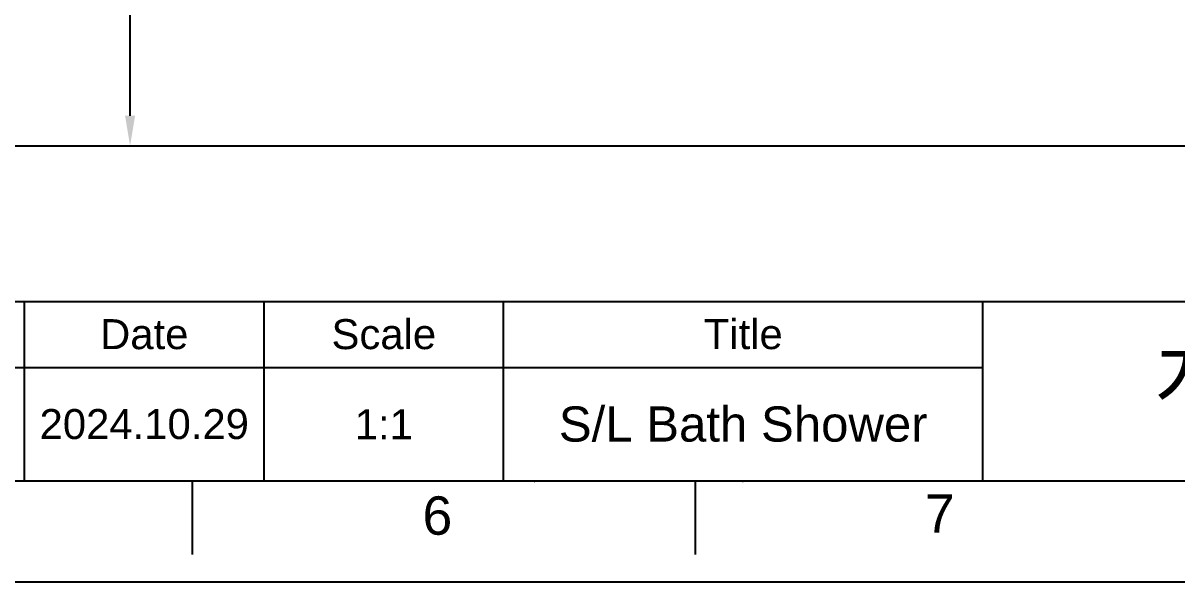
# Model space of a CAD drawing. Header units: millimetres. Extents: x 5859 to 6700, y -2125 to -1530.
# Drawn here: x 6345.8 to 6575.4, y -2124.8 to -2013.7 of the extents above; entities that cross this region are included whole.
import ezdxf

# ---------------------------------------------------------------- set-up
doc = ezdxf.new("R2010")
doc.units = ezdxf.units.MM
doc.linetypes.add('CENTERX2', pattern=[101.6, 63.5, -12.7, 12.7, -12.7])
doc.layers.add('5', color=2, linetype='Continuous', lineweight=9)
for name, color, linetype in [('FORM', 7, 'Continuous'), ('TEXT', 4, 'Continuous'), ('벽', 2, 'Continuous')]:
    doc.layers.add(name, color=color, linetype=linetype)
doc.styles.get("Standard").update_dxf_attribs({"font": 'arial.ttf'})
doc.dimstyles.new('A4', dxfattribs={"dimtxt": 4, "dimasz": 3.5, "dimexe": 0.7, "dimexo": 0.625, "dimgap": 0.5, "dimtad": 1, "dimdec": 1, "dimdsep": 46, "dimtxsty": 'Standard', "dimcen": 2.5, "dimclrd": 5, "dimclre": 5, "dimclrt": 7, "dimadec": 3, "dimazin": 2, "dimtfac": 1, "dimtdec": 1, "dimtmove": 0, "dimatfit": 3, "dimfxl": 1.25, "dimarcsym": 0})

# ---------------------------------------------------------------- blocks, each defined once
blk = doc.blocks.new('*D23')
at = {"layer": '5', "color": 3, "lineweight": -2, "transparency": 16777216}
for p, q in [((6585.44, -1767.38), (6366.37, -1767.38)), ((6367.07, -1773.38), (6367.07, -1896.83)), ((6367.07, -2032.14), (6367.07, -1908.69)), ((6367.7, -2038.14), (6367.77, -2038.14))]:
    blk.add_line(p, q, dxfattribs=at)
at = {"layer": '5', "color": 3, "transparency": 16777216}
for points in [[(6366.07, -1773.38), (6368.07, -1773.38), (6367.07, -1767.38)], [(6366.07, -2032.14), (6368.07, -2032.14), (6367.07, -2038.14)]]:
    blk.add_solid(points, dxfattribs=at)
at = {"layer": '5', "color": 4, "transparency": 16777216, "insert": (6367.07, -1902.76), "char_height": 6, "attachment_point": 5}
blk.add_mtext('(1600)', dxfattribs=at)

msp = doc.modelspace()

# ---------------------------------------------------------------- linework, layer by layer
at = {"layer": 'FORM'}
for p, q in [((6034.96, -2069.06), (6679.78, -2069.06)), ((6346.05, -2104.82), (6346.05, -2069.06)), ((6346.05, -2104.82), (6346.05, -2069.06)), ((6346.05, -2104.82), (6346.05, -2069.06)), ((6393.72, -2104.82), (6393.72, -2069.06)), ((6441.4, -2104.82), (6441.4, -2069.06)), ((6536.75, -2104.82), (6536.75, -2069.06)), ((5978.94, -2082.17), (6536.75, -2082.17))]:
    msp.add_line(p, q, dxfattribs=at)
at = {"layer": 'FORM', "color": 7, "linetype": 'Continuous'}
for p, q in [((6679.78, -2104.82), (5878.83, -2104.82)), ((6379.42, -2104.82), (6379.42, -2119.37)), ((6479.54, -2104.82), (6479.54, -2119.37)), ((5858.8, -2124.84), (6699.8, -2124.84))]:
    msp.add_line(p, q, dxfattribs=at)
at = {"layer": 'FORM'}
for p in [(6447.52, -2104.82), (6488.96, -2104.82)]:
    msp.add_point(p, dxfattribs=at)
at = {"layer": '벽'}
msp.add_line((5964.7, -2038.14), (6629.41, -2038.14), dxfattribs=at)

# ---------------------------------------------------------------- texts
at = {"layer": 'FORM', "char_height": 7.63, "attachment_point": 5}
for s, insert in [('7', (6528.17, -2111.24)), ('6', (6428.22, -2111.7))]:
    msp.add_mtext_dynamic_manual_height_columns(s, width=50.0595, gutter_width=12.51, heights=[0], dxfattribs=dict(at, insert=insert))
at = {"layer": 'TEXT', "attachment_point": 5}
for s, width, insert, char_height in [('Date', 47.6757, (6369.89, -2075.61), 5.959), ('Scale', 47.6757, (6417.56, -2075.61), 5.959), ('Title', 95.3515, (6489.07, -2075.61), 5.959), ('2024.10.29', 47.6757, (6369.89, -2093.49), 5.959), ('1:1', 47.6757, (6417.56, -2093.49), 5.959), ('S/L Bath Shower', 80.4181, (6489.07, -2093.49), 7)]:
    msp.add_mtext_dynamic_manual_height_columns(s, width=width, gutter_width=29.8, heights=[0], dxfattribs=dict(at, insert=insert, char_height=char_height))
at = {"layer": 'TEXT', "linetype": 'CENTERX2', "insert": (6613.45, -2086.36), "char_height": 11.9189, "attachment_point": 5}
msp.add_mtext_dynamic_manual_height_columns('{\\fHYGothic-Medium|b0|i0|c129|p18;계림요업(주)}', width=143.0272, gutter_width=29.8, heights=[0], dxfattribs=at)

# ---------------------------------------------------------------- dimensions: what is measured, and where the dimension line sits
at = {"layer": '5'}
dim = msp.add_linear_dim(base=(6367.07, -2038.14), p1=(6586.07, -1767.38), p2=(6367.07, -2038.14), angle=90, text='(1600)', dimstyle='A4', override={"dimtxt": 6, "dimasz": 6, "dimgap": 2, "dimtad": 0, "dimtih": 1, "dimclrd": 3, "dimclre": 3, "dimclrt": 4}, dxfattribs=at)
dim.commit()
dim.dimension.update_dxf_attribs({"geometry": '*D23', "text_midpoint": (6367.07, -1902.76)})

doc.saveas('drawing.dxf')
